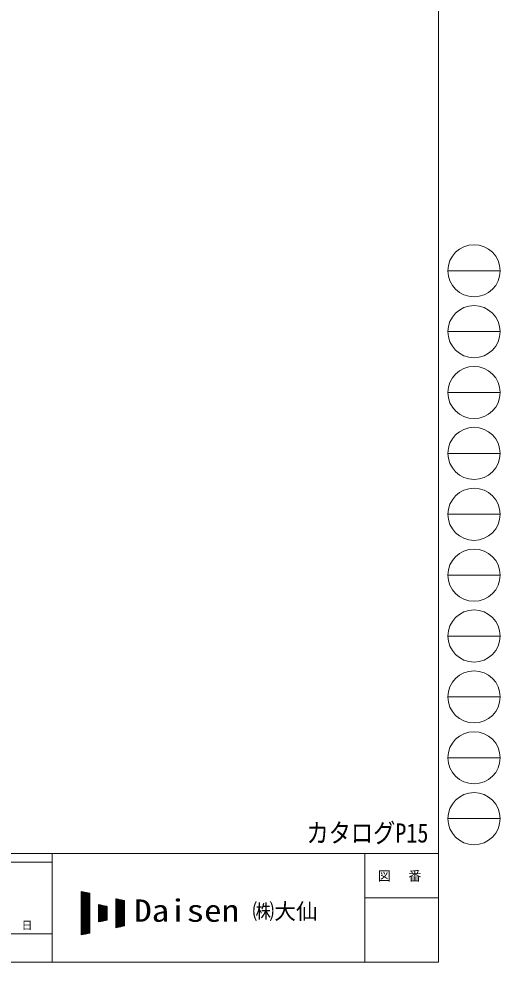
# Model space of a CAD drawing. Units: millimetres, scale not verified. Extents: x -8432 to 28176, y -5820 to 5820.
# Drawn here: x 24856 to 28176, y -5820 to 688 of the extents above; entities that cross this region are included whole.
import ezdxf
from ezdxf.enums import TextEntityAlignment as Align

# ---------------------------------------------------------------- set-up
doc = ezdxf.new("R2010")
doc.units = ezdxf.units.MM
doc.header["$LTSCALE"] = 30
doc.layers.add('0-6_OTH_LINE', color=6, linetype='Continuous', lineweight=9)
doc.layers.add('F-0_240', color=7, linetype='Continuous', lineweight=9)
doc.styles.add('ＭＳ ゴシック', font='')
doc.styles.get('ＭＳ ゴシック').set_extended_font_data('MS Gothic')

msp = doc.modelspace()

# ---------------------------------------------------------------- linework, layer by layer
at = {"layer": 'F-0_240', "color": 5}
for p, q in [((27752.32, 5820), (27752.32, -5820)), ((11312.32, -5070), (27752.32, -5070)), ((25085.56, -5070), (25085.56, -5820)), ((27242.32, -5070), (27242.32, -5820)), ((11312.32, -5130), (25085.56, -5130)), ((27242.32, -5377.5), (27752.32, -5377.5)), ((24245.56, -5625), (25085.56, -5625)), ((11312.32, -5820), (27752.32, -5820))]:
    msp.add_line(p, q, dxfattribs=at)
at = {"layer": 'F-0_240', "color": 4}
for p, q in [((27816.43, -1050), (28176.44, -1050)), ((27816.43, -1470), (28176.44, -1470)), ((27816.43, -1890), (28176.44, -1890)), ((27816.43, -2310), (28176.44, -2310)), ((27816.43, -2730), (28176.44, -2730)), ((27816.43, -3150), (28176.44, -3150)), ((27816.43, -3570), (28176.44, -3570)), ((27816.43, -3990), (28176.44, -3990)), ((27816.43, -4410), (28176.44, -4410)), ((27816.43, -4830), (28176.44, -4830))]:
    msp.add_line(p, q, dxfattribs=at)
at = {"layer": 'F-0_240'}
for p, q in [((25285.52, -5332.6), (25345.52, -5345.1)), ((25285.52, -5332.6), (25285.52, -5632.6)), ((25285.52, -5335.42), (25299.07, -5335.42)), ((25287.3, -5632.23), (25287.3, -5332.97)), ((25290.3, -5631.61), (25290.3, -5333.6)), ((25293.3, -5630.98), (25293.3, -5334.22)), ((25296.3, -5630.36), (25296.3, -5334.85)), ((25299.3, -5629.73), (25299.3, -5335.47)), ((25302.3, -5629.11), (25302.3, -5336.1)), ((25285.52, -5338.42), (25313.47, -5338.42)), ((25285.52, -5341.42), (25327.87, -5341.42)), ((25285.52, -5344.42), (25342.27, -5344.42)), ((25285.52, -5347.42), (25345.52, -5347.42)), ((25285.52, -5350.42), (25345.52, -5350.42)), ((25285.52, -5353.42), (25345.52, -5353.42)), ((25285.52, -5356.42), (25345.52, -5356.42)), ((25285.52, -5359.42), (25345.52, -5359.42)), ((25285.52, -5362.42), (25345.52, -5362.42)), ((25285.52, -5365.42), (25345.52, -5365.42)), ((25285.52, -5368.42), (25345.52, -5368.42)), ((25285.52, -5371.42), (25345.52, -5371.42)), ((25285.52, -5374.42), (25345.52, -5374.42)), ((25285.52, -5377.42), (25345.52, -5377.42)), ((25285.52, -5380.42), (25345.52, -5380.42)), ((25285.52, -5383.42), (25345.52, -5383.42)), ((25285.52, -5386.42), (25345.52, -5386.42)), ((25285.52, -5389.42), (25345.52, -5389.42)), ((25285.52, -5392.42), (25345.52, -5392.42)), ((25285.52, -5395.42), (25345.52, -5395.42)), ((25285.52, -5398.42), (25345.52, -5398.42)), ((25285.52, -5401.42), (25345.52, -5401.42)), ((25305.3, -5628.48), (25305.3, -5336.72)), ((25308.3, -5627.86), (25308.3, -5337.35)), ((25311.3, -5627.23), (25311.3, -5337.97)), ((25314.3, -5626.61), (25314.3, -5338.6)), ((25317.3, -5625.98), (25317.3, -5339.22)), ((25320.3, -5625.36), (25320.3, -5339.85)), ((25323.3, -5624.73), (25323.3, -5340.47)), ((25326.3, -5624.11), (25326.3, -5341.1)), ((25329.3, -5623.48), (25329.3, -5341.72)), ((25332.3, -5622.86), (25332.3, -5342.35)), ((25335.3, -5622.23), (25335.3, -5342.97)), ((25338.3, -5621.61), (25338.3, -5343.6)), ((25341.3, -5620.98), (25341.3, -5344.22)), ((25344.3, -5620.36), (25344.3, -5344.85)), ((25345.52, -5345.1), (25345.52, -5620.1)), ((25525.52, -5382.6), (25585.52, -5395.1)), ((25525.52, -5382.6), (25525.52, -5582.6)), ((25525.52, -5383.42), (25529.47, -5383.42)), ((25525.52, -5386.42), (25543.87, -5386.42)), ((25525.52, -5389.42), (25558.27, -5389.42)), ((25525.52, -5392.42), (25572.67, -5392.42)), ((25525.52, -5395.42), (25585.52, -5395.42)), ((25525.52, -5398.42), (25585.52, -5398.42)), ((25525.52, -5401.42), (25585.52, -5401.42)), ((25527.3, -5582.23), (25527.3, -5382.97)), ((25530.3, -5581.61), (25530.3, -5383.6)), ((25533.3, -5580.98), (25533.3, -5384.22)), ((25536.3, -5580.36), (25536.3, -5384.85)), ((25539.3, -5579.73), (25539.3, -5385.47)), ((25542.3, -5579.11), (25542.3, -5386.1)), ((25545.3, -5578.48), (25545.3, -5386.72)), ((25548.3, -5577.86), (25548.3, -5387.35)), ((25551.3, -5577.23), (25551.3, -5387.97)), ((25554.3, -5576.61), (25554.3, -5388.6)), ((25557.3, -5575.98), (25557.3, -5389.22)), ((25560.3, -5575.36), (25560.3, -5389.85)), ((25563.3, -5574.73), (25563.3, -5390.47)), ((25566.3, -5574.11), (25566.3, -5391.1)), ((25569.3, -5573.48), (25569.3, -5391.72)), ((25572.3, -5572.86), (25572.3, -5392.35)), ((25575.3, -5572.23), (25575.3, -5392.97)), ((25578.3, -5571.61), (25578.3, -5393.6)), ((25581.3, -5570.98), (25581.3, -5394.22)), ((25584.3, -5570.36), (25584.3, -5394.85)), ((25585.52, -5395.1), (25585.52, -5570.1)), ((25285.52, -5404.42), (25345.52, -5404.42)), ((25285.52, -5407.42), (25345.52, -5407.42)), ((25285.52, -5410.42), (25345.52, -5410.42)), ((25285.52, -5413.42), (25345.52, -5413.42)), ((25285.52, -5416.42), (25345.52, -5416.42)), ((25285.52, -5419.42), (25345.52, -5419.42)), ((25285.52, -5422.42), (25345.52, -5422.42)), ((25285.52, -5425.42), (25345.52, -5425.42)), ((25285.52, -5428.42), (25345.52, -5428.42)), ((25285.52, -5431.42), (25345.52, -5431.42)), ((25285.52, -5434.42), (25345.52, -5434.42)), ((25285.52, -5437.42), (25345.52, -5437.42)), ((25285.52, -5440.42), (25345.52, -5440.42)), ((25285.52, -5443.42), (25345.52, -5443.42)), ((25285.52, -5446.42), (25345.52, -5446.42)), ((25285.52, -5449.42), (25345.52, -5449.42)), ((25285.52, -5452.42), (25345.52, -5452.42)), ((25285.52, -5455.42), (25345.52, -5455.42)), ((25285.52, -5458.42), (25345.52, -5458.42)), ((25285.52, -5461.42), (25345.52, -5461.42)), ((25285.52, -5464.42), (25345.52, -5464.42)), ((25405.52, -5422.6), (25465.52, -5435.1)), ((25405.52, -5422.6), (25405.52, -5542.6)), ((25405.52, -5425.42), (25419.07, -5425.42)), ((25405.52, -5428.42), (25433.47, -5428.42)), ((25405.52, -5431.42), (25447.87, -5431.42)), ((25405.52, -5434.42), (25462.27, -5434.42)), ((25405.52, -5437.42), (25465.52, -5437.42)), ((25405.52, -5440.42), (25465.52, -5440.42)), ((25405.52, -5443.42), (25465.52, -5443.42)), ((25405.52, -5446.42), (25465.52, -5446.42)), ((25405.52, -5449.42), (25465.52, -5449.42)), ((25405.52, -5452.42), (25465.52, -5452.42)), ((25405.52, -5455.42), (25465.52, -5455.42)), ((25405.52, -5458.42), (25465.52, -5458.42)), ((25405.52, -5461.42), (25465.52, -5461.42)), ((25405.52, -5464.42), (25465.52, -5464.42)), ((25407.3, -5542.23), (25407.3, -5422.97)), ((25410.3, -5541.61), (25410.3, -5423.6)), ((25413.3, -5540.98), (25413.3, -5424.22)), ((25416.3, -5540.36), (25416.3, -5424.85)), ((25419.3, -5539.73), (25419.3, -5425.47)), ((25422.3, -5539.11), (25422.3, -5426.1)), ((25425.3, -5538.48), (25425.3, -5426.72)), ((25428.3, -5537.86), (25428.3, -5427.35)), ((25431.3, -5537.23), (25431.3, -5427.97)), ((25434.3, -5536.61), (25434.3, -5428.6)), ((25437.3, -5535.98), (25437.3, -5429.22)), ((25440.3, -5535.36), (25440.3, -5429.85)), ((25443.3, -5534.73), (25443.3, -5430.47)), ((25446.3, -5534.11), (25446.3, -5431.1)), ((25449.3, -5533.48), (25449.3, -5431.72)), ((25452.3, -5532.86), (25452.3, -5432.35)), ((25455.3, -5532.23), (25455.3, -5432.97)), ((25458.3, -5531.61), (25458.3, -5433.6)), ((25461.3, -5530.98), (25461.3, -5434.22)), ((25464.3, -5530.36), (25464.3, -5434.85)), ((25465.52, -5435.1), (25465.52, -5530.1)), ((25525.52, -5404.42), (25585.52, -5404.42)), ((25525.52, -5407.42), (25585.52, -5407.42)), ((25525.52, -5410.42), (25585.52, -5410.42)), ((25525.52, -5413.42), (25585.52, -5413.42)), ((25525.52, -5416.42), (25585.52, -5416.42)), ((25525.52, -5419.42), (25585.52, -5419.42)), ((25525.52, -5422.42), (25585.52, -5422.42)), ((25525.52, -5425.42), (25585.52, -5425.42)), ((25525.52, -5428.42), (25585.52, -5428.42)), ((25525.52, -5431.42), (25585.52, -5431.42)), ((25525.52, -5434.42), (25585.52, -5434.42)), ((25525.52, -5437.42), (25585.52, -5437.42)), ((25525.52, -5440.42), (25585.52, -5440.42)), ((25525.52, -5443.42), (25585.52, -5443.42)), ((25525.52, -5446.42), (25585.52, -5446.42)), ((25525.52, -5449.42), (25585.52, -5449.42)), ((25525.52, -5452.42), (25585.52, -5452.42)), ((25525.52, -5455.42), (25585.52, -5455.42)), ((25525.52, -5458.42), (25585.52, -5458.42)), ((25525.52, -5461.42), (25585.52, -5461.42)), ((25525.52, -5464.42), (25585.52, -5464.42)), ((25285.52, -5467.42), (25345.52, -5467.42)), ((25285.52, -5470.42), (25345.52, -5470.42)), ((25285.52, -5473.42), (25345.52, -5473.42)), ((25285.52, -5476.42), (25345.52, -5476.42)), ((25285.52, -5479.42), (25345.52, -5479.42)), ((25285.52, -5482.42), (25345.52, -5482.42)), ((25285.52, -5485.42), (25345.52, -5485.42)), ((25285.52, -5488.42), (25345.52, -5488.42)), ((25285.52, -5491.42), (25345.52, -5491.42)), ((25285.52, -5494.42), (25345.52, -5494.42)), ((25285.52, -5497.42), (25345.52, -5497.42)), ((25285.52, -5500.42), (25345.52, -5500.42)), ((25285.52, -5503.42), (25345.52, -5503.42)), ((25285.52, -5506.42), (25345.52, -5506.42)), ((25285.52, -5509.42), (25345.52, -5509.42)), ((25285.52, -5512.42), (25345.52, -5512.42)), ((25285.52, -5515.42), (25345.52, -5515.42)), ((25285.52, -5518.42), (25345.52, -5518.42)), ((25285.52, -5521.42), (25345.52, -5521.42)), ((25285.52, -5524.42), (25345.52, -5524.42)), ((25285.52, -5527.42), (25345.52, -5527.42)), ((25285.52, -5530.42), (25345.52, -5530.42)), ((25405.52, -5467.42), (25465.52, -5467.42)), ((25405.52, -5470.42), (25465.52, -5470.42)), ((25405.52, -5473.42), (25465.52, -5473.42)), ((25405.52, -5476.42), (25465.52, -5476.42)), ((25405.52, -5479.42), (25465.52, -5479.42)), ((25405.52, -5482.42), (25465.52, -5482.42)), ((25405.52, -5485.42), (25465.52, -5485.42)), ((25405.52, -5488.42), (25465.52, -5488.42)), ((25405.52, -5491.42), (25465.52, -5491.42)), ((25405.52, -5494.42), (25465.52, -5494.42)), ((25405.52, -5497.42), (25465.52, -5497.42)), ((25405.52, -5500.42), (25465.52, -5500.42)), ((25405.52, -5503.42), (25465.52, -5503.42)), ((25405.52, -5506.42), (25465.52, -5506.42)), ((25405.52, -5509.42), (25465.52, -5509.42)), ((25405.52, -5512.42), (25465.52, -5512.42)), ((25405.52, -5515.42), (25465.52, -5515.42)), ((25405.52, -5518.42), (25465.52, -5518.42)), ((25405.52, -5521.42), (25465.52, -5521.42)), ((25405.52, -5524.42), (25465.52, -5524.42)), ((25405.52, -5527.42), (25465.52, -5527.42)), ((25405.52, -5542.6), (25465.52, -5530.1)), ((25405.52, -5530.42), (25463.97, -5530.42)), ((25525.52, -5467.42), (25585.52, -5467.42)), ((25525.52, -5470.42), (25585.52, -5470.42)), ((25525.52, -5473.42), (25585.52, -5473.42)), ((25525.52, -5476.42), (25585.52, -5476.42)), ((25525.52, -5479.42), (25585.52, -5479.42)), ((25525.52, -5482.42), (25585.52, -5482.42)), ((25525.52, -5485.42), (25585.52, -5485.42)), ((25525.52, -5488.42), (25585.52, -5488.42)), ((25525.52, -5491.42), (25585.52, -5491.42)), ((25525.52, -5494.42), (25585.52, -5494.42)), ((25525.52, -5497.42), (25585.52, -5497.42)), ((25525.52, -5500.42), (25585.52, -5500.42)), ((25525.52, -5503.42), (25585.52, -5503.42)), ((25525.52, -5506.42), (25585.52, -5506.42)), ((25525.52, -5509.42), (25585.52, -5509.42)), ((25525.52, -5512.42), (25585.52, -5512.42)), ((25525.52, -5515.42), (25585.52, -5515.42)), ((25525.52, -5518.42), (25585.52, -5518.42)), ((25525.52, -5521.42), (25585.52, -5521.42)), ((25525.52, -5524.42), (25585.52, -5524.42)), ((25525.52, -5527.42), (25585.52, -5527.42)), ((25525.52, -5530.42), (25585.52, -5530.42)), ((25285.52, -5533.42), (25345.52, -5533.42)), ((25285.52, -5536.42), (25345.52, -5536.42)), ((25285.52, -5539.42), (25345.52, -5539.42)), ((25285.52, -5542.42), (25345.52, -5542.42)), ((25285.52, -5545.42), (25345.52, -5545.42)), ((25285.52, -5548.42), (25345.52, -5548.42)), ((25285.52, -5551.42), (25345.52, -5551.42)), ((25285.52, -5554.42), (25345.52, -5554.42)), ((25285.52, -5557.42), (25345.52, -5557.42)), ((25285.52, -5560.42), (25345.52, -5560.42)), ((25285.52, -5563.42), (25345.52, -5563.42)), ((25285.52, -5566.42), (25345.52, -5566.42)), ((25285.52, -5569.42), (25345.52, -5569.42)), ((25285.52, -5572.42), (25345.52, -5572.42)), ((25285.52, -5575.42), (25345.52, -5575.42)), ((25285.52, -5578.42), (25345.52, -5578.42)), ((25285.52, -5581.42), (25345.52, -5581.42)), ((25285.52, -5584.42), (25345.52, -5584.42)), ((25285.52, -5587.42), (25345.52, -5587.42)), ((25285.52, -5590.42), (25345.52, -5590.42)), ((25285.52, -5593.42), (25345.52, -5593.42)), ((25285.52, -5596.42), (25345.52, -5596.42)), ((25405.52, -5533.42), (25449.57, -5533.42)), ((25405.52, -5536.42), (25435.17, -5536.42)), ((25405.52, -5539.42), (25420.77, -5539.42)), ((25405.52, -5542.42), (25406.37, -5542.42)), ((25525.52, -5533.42), (25585.52, -5533.42)), ((25525.52, -5536.42), (25585.52, -5536.42)), ((25525.52, -5539.42), (25585.52, -5539.42)), ((25525.52, -5542.42), (25585.52, -5542.42)), ((25525.52, -5545.42), (25585.52, -5545.42)), ((25525.52, -5548.42), (25585.52, -5548.42)), ((25525.52, -5551.42), (25585.52, -5551.42)), ((25525.52, -5554.42), (25585.52, -5554.42)), ((25525.52, -5557.42), (25585.52, -5557.42)), ((25525.52, -5560.42), (25585.52, -5560.42)), ((25525.52, -5563.42), (25585.52, -5563.42)), ((25525.52, -5566.42), (25585.52, -5566.42)), ((25525.52, -5569.42), (25585.52, -5569.42)), ((25585.52, -5570.1), (25525.52, -5582.6)), ((25525.52, -5572.42), (25574.37, -5572.42)), ((25525.52, -5575.42), (25559.97, -5575.42)), ((25525.52, -5578.42), (25545.57, -5578.42)), ((25525.52, -5581.42), (25531.17, -5581.42)), ((25285.52, -5599.42), (25345.52, -5599.42)), ((25285.52, -5602.42), (25345.52, -5602.42)), ((25285.52, -5605.42), (25345.52, -5605.42)), ((25285.52, -5608.42), (25345.52, -5608.42)), ((25285.52, -5611.42), (25345.52, -5611.42)), ((25285.52, -5614.42), (25345.52, -5614.42)), ((25285.52, -5617.42), (25345.52, -5617.42)), ((25345.52, -5620.1), (25285.52, -5632.6)), ((25285.52, -5620.42), (25343.97, -5620.42)), ((25285.52, -5623.42), (25329.57, -5623.42)), ((25285.52, -5626.42), (25315.17, -5626.42)), ((25285.52, -5629.42), (25300.77, -5629.42)), ((25285.52, -5632.42), (25286.37, -5632.42))]:
    msp.add_line(p, q, dxfattribs=at)
at = {"layer": 'F-0_240', "color": 4}
for centre in [(27996.43, -1050), (27996.43, -1470), (27996.43, -1890), (27996.43, -2310), (27996.43, -2730), (27996.43, -3150), (27996.43, -3570), (27996.43, -3990), (27996.43, -4410), (27996.43, -4830)]:
    msp.add_circle(centre, 180, dxfattribs=at)

# ---------------------------------------------------------------- texts
at = {"layer": '0-6_OTH_LINE', "color": 7, "style": 'ＭＳ ゴシック', "width": 0.85}
msp.add_text('カタログP15', height=132, dxfattribs=at).set_placement((26840.8, -5034.22), align=Align.BOTTOM_LEFT)
at = {"layer": 'F-0_240', "style": 'ＭＳ ゴシック', "width": 1.15}
msp.add_text('Daisen', height=154, dxfattribs=at).set_placement((25652.39, -5587.6), align=Align.BOTTOM_LEFT)
at = {"layer": 'F-0_240', "style": 'ＭＳ ゴシック'}
for s, height, p in [('㈱大仙\u3000', 110, (26467.78, -5557.6)), ('年\u3000\u3000月\u3000\u3000日', 54.99, (24425.56, -5610))]:
    msp.add_text(s, height=height, dxfattribs=at).set_placement(p, align=Align.BOTTOM_LEFT)
at = {"layer": 'F-0_240', "insert": (27332.31, -5265), "char_height": 65.98, "attachment_point": 7, "style": 'ＭＳ ゴシック'}
msp.add_mtext('\\T1.17;図\u3000番', dxfattribs=at)

doc.saveas('drawing.dxf')
